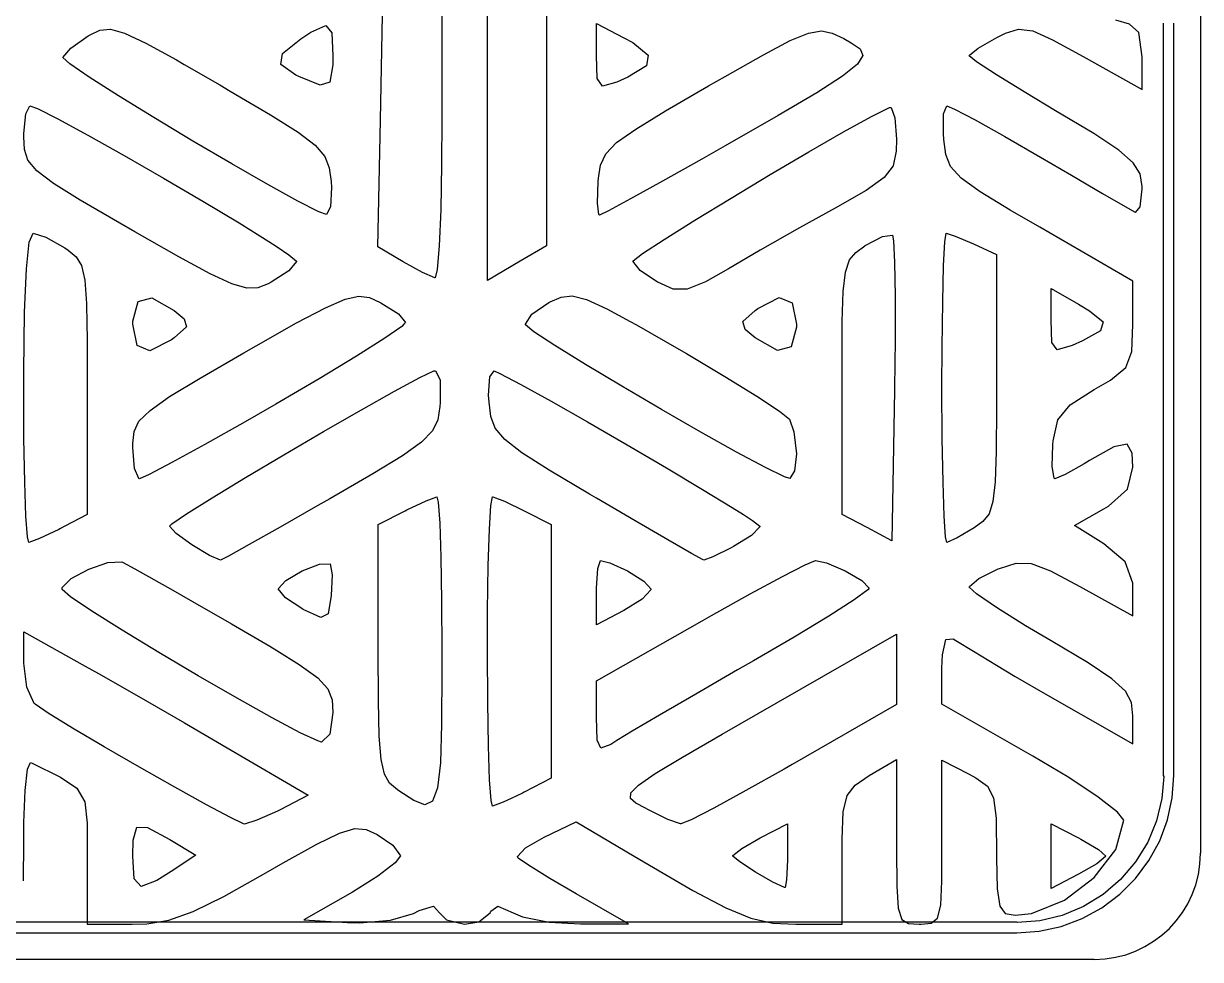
# Model space of a CAD drawing. Header units: millimetres. Extents: x 48 to 497, y 27 to 150.
# Drawn here: x 471.74 to 482.81, y 40.63 to 49.43 of the extents above; entities that cross this region are included whole.
import ezdxf

# ---------------------------------------------------------------- set-up
doc = ezdxf.new("R2010")
doc.units = ezdxf.units.MM
doc.layers.add('BLACK', color=20, linetype='Continuous')

msp = doc.modelspace()

# ---------------------------------------------------------------- linework, layer by layer
for p, q in [((482.812, 135.48), (482.812, 41.63)), ((481.812, 40.63), (289.947, 40.63))]:
    msp.add_line(p, q)
msp.add_arc((481.812, 41.63), 1, 270, 0)
at = {"layer": 'BLACK', "linetype": 'Continuous'}
for p, q in [((475.677, 50.042), (475.677, 48.538)), ((476.104, 47.017), (476.104, 50.042)), ((475.098, 48.525), (475.121, 49.718)), ((476.66, 49.718), (476.66, 47.342)), ((472.46, 49.371), (472.558, 49.379)), ((472.558, 49.379), (472.692, 49.342)), ((474.445, 49.351), (474.584, 49.413)), ((474.584, 49.413), (474.64, 49.346)), ((477.131, 49.131), (477.131, 49.432)), ((477.131, 49.432), (477.387, 49.3)), ((480.977, 49.341), (481.101, 49.379)), ((481.101, 49.379), (481.234, 49.363)), ((482.143, 49.428), (482.017, 49.466)), ((482.233, 49.349), (482.143, 49.428)), ((482.462, 49.438), (482.462, 42.36)), ((482.462, 49.438), (482.462, 42.36)), ((482.562, 42.36), (482.562, 49.438)), ((482.562, 42.36), (482.562, 49.438)), ((472.187, 49.2), (472.349, 49.317)), ((472.349, 49.317), (472.368, 49.328)), ((472.368, 49.328), (472.46, 49.371)), ((472.692, 49.342), (472.89, 49.249)), ((474.176, 49.152), (474.348, 49.29)), ((474.348, 49.29), (474.445, 49.351)), ((474.64, 49.346), (474.65, 49.129)), ((477.387, 49.3), (477.471, 49.254)), ((478.701, 49.139), (478.953, 49.272)), ((478.953, 49.272), (479.125, 49.343)), ((479.125, 49.343), (479.247, 49.363)), ((479.247, 49.363), (479.348, 49.342)), ((479.348, 49.342), (479.457, 49.291)), ((479.457, 49.291), (479.527, 49.253)), ((480.722, 49.201), (480.895, 49.301)), ((480.895, 49.301), (480.977, 49.341)), ((481.234, 49.363), (481.42, 49.281)), ((481.42, 49.281), (481.708, 49.124)), ((482.262, 49.121), (482.233, 49.349)), ((472.112, 49.114), (472.187, 49.2)), ((472.89, 49.249), (473.179, 49.091)), ((477.471, 49.254), (477.618, 49.136)), ((479.527, 49.253), (479.612, 49.194)), ((479.612, 49.194), (479.636, 49.131)), ((480.638, 49.134), (480.722, 49.201)), ((472.176, 49.054), (472.112, 49.114)), ((472.359, 48.928), (472.176, 49.054)), ((473.179, 49.091), (473.252, 49.048)), ((473.252, 49.048), (473.587, 48.855)), ((474.162, 49.048), (474.176, 49.152)), ((474.303, 48.947), (474.162, 49.048)), ((474.65, 49.046), (474.623, 48.881)), ((474.65, 49.129), (474.65, 49.046)), ((477.137, 48.917), (477.131, 49.131)), ((477.618, 49.136), (477.602, 49.035)), ((478.34, 48.935), (478.701, 49.139)), ((479.586, 49.05), (479.446, 48.938)), ((479.636, 49.131), (479.586, 49.05)), ((480.637, 49.129), (480.638, 49.134)), ((480.706, 49.073), (480.637, 49.129)), ((480.893, 48.951), (480.706, 49.073)), ((481.708, 49.124), (482.262, 48.814)), ((482.262, 48.814), (482.262, 49.121)), ((474.33, 48.934), (474.303, 48.947)), ((474.53, 48.852), (474.33, 48.934)), ((477.602, 49.035), (477.426, 48.928)), ((478.185, 48.846), (478.34, 48.935)), ((479.446, 48.938), (479.202, 48.782)), ((481.169, 48.781), (480.893, 48.951)), ((472.633, 48.754), (472.359, 48.928)), ((473.587, 48.855), (473.686, 48.797)), ((474.623, 48.881), (474.53, 48.852)), ((477.186, 48.844), (477.137, 48.917)), ((477.322, 48.882), (477.186, 48.844)), ((477.426, 48.928), (477.322, 48.882)), ((477.779, 48.612), (478.185, 48.846)), ((472.967, 48.548), (472.633, 48.754)), ((473.686, 48.797), (474.064, 48.575)), ((479.202, 48.782), (478.839, 48.568)), ((481.449, 48.613), (481.169, 48.781)), ((471.762, 48.583), (471.801, 48.658)), ((471.801, 48.658), (471.871, 48.633)), ((471.871, 48.633), (472.064, 48.537)), ((477.499, 48.441), (477.779, 48.612)), ((479.718, 48.559), (479.887, 48.644)), ((479.887, 48.644), (479.901, 48.643)), ((479.901, 48.643), (479.938, 48.545)), ((480.396, 48.583), (480.426, 48.658)), ((480.426, 48.658), (480.498, 48.628)), ((480.498, 48.628), (480.692, 48.526)), ((481.808, 48.398), (481.449, 48.613)), ((471.743, 48.399), (471.762, 48.583)), ((472.064, 48.537), (472.346, 48.384)), ((473.332, 48.328), (472.967, 48.548)), ((474.064, 48.575), (474.323, 48.412)), ((475.075, 47.333), (475.098, 48.525)), ((475.677, 48.538), (475.674, 48.11)), ((478.839, 48.568), (478.341, 48.283)), ((479.455, 48.413), (479.718, 48.559)), ((479.938, 48.545), (479.952, 48.345)), ((480.393, 48.397), (480.396, 48.583)), ((480.692, 48.526), (480.972, 48.369)), ((471.743, 48.366), (471.743, 48.399)), ((472.346, 48.384), (472.688, 48.192)), ((474.323, 48.412), (474.485, 48.288)), ((477.32, 48.313), (477.499, 48.441)), ((479.127, 48.225), (479.455, 48.413)), ((480.397, 48.341), (480.393, 48.397)), ((482.043, 48.243), (481.808, 48.398)), ((471.749, 48.247), (471.743, 48.366)), ((473.7, 48.112), (473.332, 48.328)), ((474.485, 48.288), (474.576, 48.183)), ((477.218, 48.207), (477.32, 48.313)), ((478.341, 48.283), (478.122, 48.158)), ((479.952, 48.345), (479.95, 48.233)), ((480.415, 48.201), (480.397, 48.341)), ((480.972, 48.369), (481.308, 48.176)), ((471.782, 48.147), (471.749, 48.247)), ((472.688, 48.192), (473.059, 47.979)), ((474.576, 48.183), (474.617, 48.076)), ((477.169, 48.102), (477.218, 48.207)), ((478.122, 48.158), (477.752, 47.95)), ((478.764, 48.012), (479.127, 48.225)), ((479.95, 48.233), (479.922, 48.096)), ((480.461, 48.089), (480.415, 48.201)), ((481.308, 48.176), (481.598, 48.007)), ((482.179, 48.124), (482.043, 48.243)), ((471.866, 48.048), (471.782, 48.147)), ((472.022, 47.929), (471.866, 48.048)), ((474.039, 47.918), (473.7, 48.112)), ((474.617, 48.076), (474.634, 47.947)), ((475.674, 48.11), (475.665, 47.681)), ((477.149, 47.978), (477.169, 48.102)), ((479.922, 48.096), (479.838, 47.985)), ((480.561, 47.98), (480.461, 48.089)), ((482.244, 48.018), (482.179, 48.124)), ((473.059, 47.979), (473.429, 47.761)), ((474.634, 47.947), (474.638, 47.892)), ((477.139, 47.745), (477.147, 47.949)), ((477.147, 47.949), (477.149, 47.978)), ((477.752, 47.95), (477.451, 47.783)), ((478.397, 47.792), (478.764, 48.012)), ((479.838, 47.985), (479.666, 47.863)), ((480.739, 47.851), (480.561, 47.98)), ((481.598, 48.007), (481.891, 47.836)), ((482.262, 47.901), (482.244, 48.018)), ((472.275, 47.771), (472.022, 47.929)), ((474.322, 47.762), (474.039, 47.918)), ((474.638, 47.892), (474.63, 47.708)), ((479.666, 47.863), (479.375, 47.697)), ((481.023, 47.678), (480.739, 47.851)), ((481.891, 47.836), (482.102, 47.713)), ((482.244, 47.71), (482.262, 47.878)), ((482.262, 47.878), (482.262, 47.901)), ((472.647, 47.555), (472.275, 47.771)), ((473.429, 47.761), (473.769, 47.557)), ((474.518, 47.663), (474.322, 47.762)), ((477.154, 47.637), (477.139, 47.745)), ((477.451, 47.783), (477.245, 47.672)), ((478.054, 47.583), (478.397, 47.792)), ((474.591, 47.637), (474.518, 47.663)), ((474.63, 47.708), (474.591, 47.637)), ((475.665, 47.681), (475.651, 47.342)), ((477.16, 47.632), (477.154, 47.637)), ((477.245, 47.672), (477.16, 47.632)), ((479.375, 47.697), (479.04, 47.51)), ((481.3, 47.517), (481.023, 47.678)), ((482.102, 47.713), (482.198, 47.658)), ((482.198, 47.658), (482.2, 47.657)), ((482.2, 47.657), (482.244, 47.71)), ((472.787, 47.475), (472.647, 47.555)), ((473.769, 47.557), (474.049, 47.384)), ((477.767, 47.403), (478.054, 47.583)), ((479.04, 47.51), (478.671, 47.301)), ((482.176, 47.011), (481.3, 47.517)), ((471.795, 47.376), (471.831, 47.461)), ((471.831, 47.461), (471.95, 47.423)), ((471.95, 47.423), (472.13, 47.323)), ((473.201, 47.239), (472.787, 47.475)), ((474.049, 47.384), (474.126, 47.333)), ((477.563, 47.27), (477.767, 47.403)), ((479.658, 47.344), (479.822, 47.43)), ((479.822, 47.43), (479.915, 47.442)), ((479.915, 47.442), (479.924, 47.39)), ((479.924, 47.39), (479.934, 47.19)), ((480.406, 47.38), (480.419, 47.461)), ((480.419, 47.461), (480.504, 47.434)), ((480.504, 47.434), (480.676, 47.362)), ((471.768, 47.127), (471.795, 47.376)), ((472.13, 47.323), (472.162, 47.302)), ((472.162, 47.302), (472.236, 47.24)), ((474.126, 47.333), (474.238, 47.258)), ((475.312, 47.191), (475.075, 47.333)), ((475.651, 47.342), (475.633, 47.119)), ((476.66, 47.342), (476.412, 47.197)), ((478.671, 47.301), (478.371, 47.127)), ((479.511, 47.209), (479.57, 47.281)), ((479.57, 47.281), (479.656, 47.342)), ((479.656, 47.342), (479.658, 47.344)), ((480.395, 47.156), (480.406, 47.38)), ((480.676, 47.362), (480.893, 47.262)), ((472.236, 47.24), (472.287, 47.156)), ((473.496, 47.079), (473.201, 47.239)), ((474.308, 47.196), (474.236, 47.107)), ((474.238, 47.258), (474.308, 47.198)), ((474.308, 47.198), (474.308, 47.196)), ((475.495, 47.09), (475.312, 47.191)), ((476.412, 47.197), (476.104, 47.017)), ((477.473, 47.197), (477.474, 47.201)), ((477.54, 47.11), (477.473, 47.197)), ((477.474, 47.201), (477.563, 47.27)), ((479.473, 47.096), (479.511, 47.209)), ((479.934, 47.19), (479.939, 46.87)), ((480.893, 47.262), (480.893, 46.046)), ((471.75, 46.718), (471.768, 47.127)), ((472.287, 47.156), (472.318, 47.02)), ((473.699, 46.984), (473.496, 47.079)), ((474.236, 47.107), (474.07, 47)), ((475.61, 47.041), (475.495, 47.09)), ((475.633, 47.119), (475.613, 47.041)), ((477.704, 47.002), (477.54, 47.11)), ((478.371, 47.127), (478.155, 47.004)), ((479.452, 46.913), (479.473, 47.096)), ((480.387, 46.816), (480.395, 47.156)), ((472.318, 47.02), (472.334, 46.801)), ((473.84, 46.944), (473.699, 46.984)), ((473.945, 46.948), (473.84, 46.944)), ((474.043, 46.986), (473.945, 46.948)), ((474.07, 47), (474.043, 46.986)), ((475.613, 47.041), (475.61, 47.041)), ((477.708, 47), (477.704, 47.002)), ((477.853, 46.936), (477.708, 47)), ((478.155, 47.004), (477.983, 46.934)), ((481.407, 46.644), (481.407, 46.94)), ((481.407, 46.94), (481.663, 46.794)), ((482.176, 46.601), (482.176, 47.011)), ((472.819, 46.819), (472.949, 46.852)), ((472.949, 46.852), (473.159, 46.734)), ((474.58, 46.76), (474.765, 46.841)), ((474.765, 46.841), (474.894, 46.869)), ((474.894, 46.869), (474.995, 46.855)), ((474.995, 46.855), (475.096, 46.81)), ((476.695, 46.815), (476.799, 46.86)), ((476.799, 46.86), (476.903, 46.872)), ((476.903, 46.872), (477.035, 46.839)), ((477.035, 46.839), (477.227, 46.751)), ((477.983, 46.934), (477.853, 46.936)), ((478.649, 46.754), (478.85, 46.856)), ((478.85, 46.856), (478.972, 46.806)), ((479.442, 46.63), (479.452, 46.913)), ((479.939, 46.87), (479.939, 46.458)), ((471.743, 46.156), (471.75, 46.718)), ((472.334, 46.801), (472.338, 46.606)), ((472.769, 46.635), (472.819, 46.819)), ((473.159, 46.734), (473.253, 46.657)), ((474.31, 46.617), (474.58, 46.76)), ((475.096, 46.81), (475.103, 46.807)), ((475.103, 46.807), (475.267, 46.702)), ((476.521, 46.699), (476.681, 46.808)), ((476.681, 46.808), (476.695, 46.815)), ((477.227, 46.751), (477.447, 46.631)), ((478.507, 46.631), (478.622, 46.734)), ((478.622, 46.734), (478.649, 46.754)), ((478.972, 46.806), (479.012, 46.606)), ((480.382, 46.389), (480.387, 46.816)), ((481.663, 46.794), (481.767, 46.732)), ((481.767, 46.732), (481.895, 46.626)), ((472.769, 46.606), (472.769, 46.635)), ((473.253, 46.657), (473.274, 46.58)), ((473.928, 46.401), (474.31, 46.617)), ((475.267, 46.702), (475.335, 46.621)), ((475.335, 46.621), (475.318, 46.604)), ((476.462, 46.604), (476.521, 46.699)), ((477.447, 46.631), (477.507, 46.598)), ((478.528, 46.555), (478.507, 46.631)), ((479.44, 46.218), (479.442, 46.63)), ((481.414, 46.433), (481.407, 46.644)), ((481.895, 46.626), (481.872, 46.543)), ((472.338, 46.606), (472.34, 46.471)), ((472.809, 46.405), (472.769, 46.606)), ((473.274, 46.58), (473.159, 46.477)), ((475.299, 46.585), (475.139, 46.473)), ((475.318, 46.604), (475.299, 46.585)), ((476.463, 46.598), (476.462, 46.604)), ((476.542, 46.534), (476.463, 46.598)), ((476.739, 46.404), (476.542, 46.534)), ((477.507, 46.598), (477.906, 46.369)), ((478.622, 46.477), (478.528, 46.555)), ((479.012, 46.576), (478.962, 46.392)), ((479.012, 46.606), (479.012, 46.576)), ((481.872, 46.543), (481.702, 46.448)), ((482.166, 46.348), (482.176, 46.601)), ((472.34, 46.471), (472.341, 45.999)), ((472.93, 46.356), (472.809, 46.405)), ((473.132, 46.457), (472.93, 46.356)), ((473.159, 46.477), (473.132, 46.457)), ((473.813, 46.335), (473.928, 46.401)), ((475.139, 46.473), (474.872, 46.303)), ((477.026, 46.227), (476.739, 46.404)), ((478.832, 46.359), (478.622, 46.477)), ((478.962, 46.392), (478.832, 46.359)), ((479.939, 46.458), (479.934, 46.007)), ((480.38, 46.007), (480.382, 46.389)), ((481.464, 46.363), (481.414, 46.433)), ((481.604, 46.404), (481.464, 46.363)), ((481.702, 46.448), (481.604, 46.404)), ((473.401, 46.097), (473.813, 46.335)), ((474.872, 46.303), (474.522, 46.091)), ((477.906, 46.369), (477.976, 46.329)), ((477.976, 46.329), (478.337, 46.114)), ((482.11, 46.197), (482.166, 46.348)), ((475.468, 46.103), (475.601, 46.166)), ((475.601, 46.166), (475.615, 46.167)), ((475.615, 46.167), (475.659, 46.083)), ((476.127, 46.111), (476.168, 46.166)), ((476.168, 46.166), (476.221, 46.141)), ((477.37, 46.021), (477.026, 46.227)), ((479.44, 46.008), (479.44, 46.218)), ((481.966, 46.078), (482.11, 46.197)), ((471.743, 46.007), (471.743, 46.156)), ((473.114, 45.924), (473.401, 46.097)), ((474.522, 46.091), (474.115, 45.853)), ((475.231, 45.975), (475.468, 46.103)), ((475.659, 46.083), (475.66, 45.938)), ((476.116, 45.938), (476.127, 46.111)), ((476.221, 46.141), (476.419, 46.038)), ((478.337, 46.114), (478.639, 45.927)), ((481.813, 45.991), (481.966, 46.078)), ((471.745, 45.53), (471.743, 46.007)), ((472.341, 45.999), (472.341, 44.814)), ((474.919, 45.8), (475.231, 45.975)), ((476.419, 46.038), (476.704, 45.881)), ((477.743, 45.803), (477.37, 46.021)), ((479.44, 44.815), (479.44, 46.008)), ((479.933, 45.984), (479.91, 44.568)), ((479.934, 46.007), (479.933, 45.984)), ((480.383, 45.53), (480.38, 46.007)), ((480.893, 46.046), (480.893, 45.821)), ((481.585, 45.847), (481.813, 45.991)), ((472.931, 45.795), (473.114, 45.924)), ((474.115, 45.853), (473.825, 45.688)), ((475.661, 45.87), (475.658, 45.831)), ((475.66, 45.938), (475.661, 45.87)), ((476.12, 45.871), (476.116, 45.938)), ((476.137, 45.737), (476.12, 45.871)), ((476.704, 45.881), (477.047, 45.686)), ((478.639, 45.927), (478.852, 45.787)), ((481.471, 45.706), (481.585, 45.847)), ((472.827, 45.692), (472.931, 45.795)), ((474.562, 45.595), (474.919, 45.8)), ((475.658, 45.831), (475.638, 45.706)), ((476.178, 45.627), (476.137, 45.737)), ((478.112, 45.591), (477.743, 45.803)), ((478.852, 45.787), (478.947, 45.713)), ((480.893, 45.821), (480.891, 45.407)), ((472.781, 45.595), (472.827, 45.692)), ((473.825, 45.688), (473.446, 45.475)), ((475.638, 45.706), (475.588, 45.601)), ((476.267, 45.521), (476.178, 45.627)), ((477.047, 45.686), (477.419, 45.472)), ((478.947, 45.713), (478.988, 45.594)), ((481.426, 45.508), (481.471, 45.706)), ((471.752, 45.119), (471.745, 45.53)), ((472.769, 45.484), (472.781, 45.595)), ((474.189, 45.377), (474.562, 45.595)), ((475.588, 45.601), (475.486, 45.495)), ((476.428, 45.396), (476.267, 45.521)), ((478.448, 45.403), (478.112, 45.591)), ((478.988, 45.594), (479.011, 45.387)), ((480.39, 45.119), (480.383, 45.53)), ((481.423, 45.471), (481.426, 45.508)), ((472.769, 45.444), (472.769, 45.484)), ((472.785, 45.249), (472.769, 45.444)), ((473.446, 45.475), (473.137, 45.305)), ((475.486, 45.495), (475.306, 45.367)), ((476.686, 45.232), (476.428, 45.396)), ((477.419, 45.472), (477.789, 45.254)), ((478.72, 45.257), (478.448, 45.403)), ((480.891, 45.407), (480.881, 45.122)), ((481.417, 45.266), (481.423, 45.471)), ((481.998, 45.452), (481.768, 45.322)), ((482.121, 45.476), (481.998, 45.452)), ((482.169, 45.392), (482.121, 45.476)), ((482.176, 45.259), (482.169, 45.392)), ((473.137, 45.305), (472.923, 45.192)), ((473.83, 45.164), (474.189, 45.377)), ((475.306, 45.367), (475.026, 45.197)), ((479.011, 45.387), (478.994, 45.226)), ((481.718, 45.292), (481.538, 45.192)), ((481.768, 45.322), (481.718, 45.292)), ((472.825, 45.154), (472.785, 45.249)), ((472.923, 45.192), (472.832, 45.152)), ((475.026, 45.197), (474.621, 44.963)), ((477.064, 45.007), (476.686, 45.232)), ((477.789, 45.254), (478.129, 45.052)), ((478.898, 45.169), (478.72, 45.257)), ((478.948, 45.153), (478.898, 45.169)), ((478.994, 45.226), (478.948, 45.153)), ((481.434, 45.157), (481.417, 45.266)), ((481.538, 45.192), (481.442, 45.152)), ((482.124, 45.055), (482.176, 45.259)), ((471.763, 44.801), (471.752, 45.119)), ((472.832, 45.152), (472.825, 45.154)), ((473.515, 44.973), (473.83, 45.164)), ((480.401, 44.801), (480.39, 45.119)), ((480.881, 45.122), (480.86, 44.937)), ((481.442, 45.152), (481.434, 45.157)), ((473.273, 44.821), (473.515, 44.973)), ((474.621, 44.963), (474.509, 44.899)), ((475.529, 44.945), (475.63, 44.981)), ((475.63, 44.981), (475.642, 44.93)), ((476.136, 44.9), (476.151, 44.981)), ((476.151, 44.981), (476.155, 44.98)), ((476.155, 44.98), (476.265, 44.94)), ((477.131, 44.968), (477.064, 45.007)), ((477.495, 44.755), (477.131, 44.968)), ((478.129, 45.052), (478.408, 44.881)), ((481.946, 44.894), (482.124, 45.055)), ((474.509, 44.899), (474.154, 44.696)), ((475.078, 44.72), (475.33, 44.85)), ((475.33, 44.85), (475.347, 44.859)), ((475.347, 44.859), (475.529, 44.945)), ((475.642, 44.93), (475.656, 44.733)), ((476.123, 44.676), (476.136, 44.9)), ((476.265, 44.94), (476.451, 44.85)), ((476.451, 44.85), (476.703, 44.72)), ((478.408, 44.881), (478.512, 44.815)), ((480.86, 44.937), (480.823, 44.823)), ((481.628, 44.712), (481.902, 44.868)), ((481.902, 44.868), (481.946, 44.894)), ((471.777, 44.604), (471.763, 44.801)), ((472.341, 44.814), (472.131, 44.706)), ((473.113, 44.706), (473.135, 44.727)), ((473.135, 44.727), (473.273, 44.821)), ((475.656, 44.733), (475.667, 44.415)), ((477.802, 44.576), (477.495, 44.755)), ((478.512, 44.815), (478.598, 44.76)), ((478.598, 44.76), (478.668, 44.705)), ((479.675, 44.692), (479.44, 44.815)), ((480.414, 44.604), (480.401, 44.801)), ((480.765, 44.751), (480.683, 44.691)), ((480.823, 44.823), (480.765, 44.751)), ((472.072, 44.675), (471.891, 44.589)), ((472.089, 44.684), (472.072, 44.675)), ((472.131, 44.706), (472.089, 44.684)), ((473.176, 44.637), (473.113, 44.706)), ((473.324, 44.531), (473.176, 44.637)), ((474.154, 44.696), (473.864, 44.533)), ((475.078, 43.535), (475.078, 44.72)), ((476.112, 44.336), (476.123, 44.676)), ((476.703, 44.72), (476.703, 42.334)), ((478.589, 44.618), (478.418, 44.513)), ((478.667, 44.7), (478.589, 44.618)), ((478.668, 44.705), (478.667, 44.7)), ((479.91, 44.568), (479.675, 44.692)), ((480.683, 44.691), (480.523, 44.595)), ((481.902, 44.539), (481.628, 44.712)), ((471.79, 44.553), (471.777, 44.604)), ((471.891, 44.589), (471.79, 44.553)), ((473.49, 44.431), (473.324, 44.531)), ((473.864, 44.533), (473.669, 44.424)), ((478.024, 44.449), (477.802, 44.576)), ((478.418, 44.513), (478.398, 44.502)), ((480.426, 44.553), (480.414, 44.604)), ((480.523, 44.595), (480.426, 44.553)), ((482.103, 44.369), (481.902, 44.539)), ((473.594, 44.385), (473.49, 44.431)), ((473.669, 44.424), (473.594, 44.385)), ((475.667, 44.415), (475.674, 44.004)), ((478.133, 44.388), (478.024, 44.449)), ((478.225, 44.418), (478.14, 44.386)), ((478.398, 44.502), (478.225, 44.418)), ((472.188, 44.212), (472.354, 44.301)), ((472.354, 44.301), (472.535, 44.363)), ((472.535, 44.363), (472.665, 44.369)), ((472.665, 44.369), (472.671, 44.367)), ((472.671, 44.367), (472.788, 44.304)), ((472.788, 44.304), (473.018, 44.175)), ((474.208, 44.195), (474.362, 44.285)), ((474.362, 44.285), (474.526, 44.349)), ((474.526, 44.349), (474.625, 44.351)), ((474.625, 44.351), (474.643, 44.249)), ((476.106, 43.909), (476.112, 44.336)), ((477.131, 44.121), (477.144, 44.307)), ((477.144, 44.307), (477.169, 44.382)), ((477.169, 44.382), (477.257, 44.361)), ((477.257, 44.361), (477.423, 44.284)), ((477.423, 44.284), (477.576, 44.188)), ((478.14, 44.386), (478.133, 44.388)), ((478.879, 44.232), (479.094, 44.342)), ((479.094, 44.342), (479.19, 44.382)), ((479.19, 44.382), (479.293, 44.36)), ((479.293, 44.36), (479.469, 44.286)), ((479.469, 44.286), (479.627, 44.195)), ((480.726, 44.212), (480.908, 44.303)), ((480.908, 44.303), (480.921, 44.308)), ((480.921, 44.308), (481.077, 44.358)), ((481.077, 44.358), (481.219, 44.354)), ((481.219, 44.354), (481.402, 44.285)), ((481.402, 44.285), (481.678, 44.138)), ((482.174, 44.171), (482.103, 44.369)), ((472.104, 44.128), (472.188, 44.212)), ((473.018, 44.175), (473.125, 44.115)), ((474.137, 44.116), (474.208, 44.195)), ((474.643, 44.249), (474.635, 44.055)), ((477.576, 44.188), (477.644, 44.114)), ((478.575, 44.068), (478.879, 44.232)), ((479.627, 44.195), (479.696, 44.124)), ((480.638, 44.139), (480.726, 44.212)), ((482.176, 44.114), (482.174, 44.171)), ((472.104, 44.11), (472.104, 44.128)), ((472.184, 44.041), (472.104, 44.11)), ((473.125, 44.115), (473.331, 43.997)), ((474.137, 44.115), (474.137, 44.116)), ((474.205, 44.03), (474.137, 44.115)), ((477.131, 44.081), (477.131, 44.121)), ((477.131, 43.779), (477.131, 44.081)), ((477.643, 44.108), (477.561, 44.02)), ((477.644, 44.114), (477.643, 44.108)), ((478.212, 43.865), (478.575, 44.068)), ((479.682, 44.106), (479.554, 44.012)), ((479.696, 44.124), (479.682, 44.106)), ((480.637, 44.133), (480.638, 44.139)), ((480.706, 44.069), (480.637, 44.133)), ((480.893, 43.941), (480.706, 44.069)), ((481.678, 44.138), (482.176, 43.862)), ((482.176, 43.862), (482.176, 44.114)), ((472.383, 43.907), (472.184, 44.041)), ((473.331, 43.997), (473.696, 43.787)), ((474.368, 43.924), (474.205, 44.03)), ((474.635, 44.054), (474.606, 43.881)), ((474.635, 44.055), (474.635, 44.054)), ((475.674, 44.004), (475.677, 43.527)), ((477.561, 44.02), (477.387, 43.912)), ((479.554, 44.012), (479.315, 43.859)), ((472.67, 43.726), (472.383, 43.907)), ((474.372, 43.921), (474.368, 43.924)), ((474.537, 43.846), (474.372, 43.921)), ((474.606, 43.881), (474.537, 43.846)), ((476.104, 43.527), (476.106, 43.909)), ((477.387, 43.912), (477.131, 43.779)), ((478.125, 43.816), (478.212, 43.865)), ((479.315, 43.859), (478.99, 43.662)), ((481.167, 43.769), (480.893, 43.941)), ((473.696, 43.787), (474.057, 43.576)), ((477.131, 43.25), (478.125, 43.816)), ((481.407, 43.626), (481.167, 43.769)), ((471.743, 43.416), (471.743, 43.713)), ((471.743, 43.713), (472.32, 43.39)), ((473.014, 43.517), (472.67, 43.726)), ((478.99, 43.662), (478.606, 43.438)), ((478.82, 43.04), (479.953, 43.689)), ((479.953, 43.689), (479.953, 43.028)), ((480.384, 43.495), (480.415, 43.639)), ((480.415, 43.639), (480.487, 43.645)), ((480.487, 43.645), (480.512, 43.63)), ((480.512, 43.63), (480.676, 43.531)), ((481.754, 43.419), (481.407, 43.626)), ((473.384, 43.299), (473.014, 43.517)), ((474.057, 43.576), (474.124, 43.535)), ((474.124, 43.535), (474.334, 43.405)), ((475.079, 43.062), (475.078, 43.535)), ((475.677, 43.527), (475.677, 43.355)), ((476.107, 43.05), (476.104, 43.527)), ((480.676, 43.531), (480.893, 43.399)), ((471.771, 43.191), (471.743, 43.416)), ((474.334, 43.405), (474.509, 43.278)), ((478.606, 43.438), (478.457, 43.353)), ((480.38, 43.37), (480.384, 43.495)), ((480.893, 43.399), (481.07, 43.293)), ((481.978, 43.27), (481.754, 43.419)), ((472.32, 43.39), (472.445, 43.32)), ((472.445, 43.32), (472.826, 43.104)), ((473.749, 43.088), (473.384, 43.299)), ((475.677, 43.355), (475.674, 42.844)), ((478.457, 43.353), (478.064, 43.126)), ((480.38, 43.032), (480.38, 43.37)), ((481.07, 43.293), (481.372, 43.117)), ((471.842, 43.039), (471.771, 43.191)), ((474.509, 43.278), (474.603, 43.175)), ((474.603, 43.175), (474.643, 43.073)), ((477.131, 42.908), (477.131, 43.25)), ((482.106, 43.154), (481.978, 43.27)), ((472.826, 43.104), (473.254, 42.857)), ((474.079, 42.903), (473.749, 43.088)), ((474.643, 43.073), (474.65, 42.953)), ((478.064, 43.126), (477.722, 42.927)), ((481.372, 43.117), (481.685, 42.937)), ((482.163, 43.046), (482.106, 43.154)), ((471.85, 43.032), (471.842, 43.039)), ((471.974, 42.947), (471.85, 43.032)), ((475.087, 42.731), (475.079, 43.062)), ((476.114, 42.638), (476.107, 43.05)), ((478.314, 42.75), (478.82, 43.04)), ((479.953, 43.028), (478.972, 42.465)), ((481.236, 42.543), (480.38, 43.032)), ((482.176, 42.922), (482.163, 43.046)), ((472.202, 42.807), (471.974, 42.947)), ((473.254, 42.857), (473.658, 42.622)), ((474.342, 42.763), (474.079, 42.903)), ((474.65, 42.953), (474.621, 42.749)), ((474.65, 42.953), (474.65, 42.953)), ((475.674, 42.844), (475.662, 42.48)), ((477.136, 42.694), (477.131, 42.908)), ((477.722, 42.927), (477.465, 42.776)), ((481.685, 42.937), (482.176, 42.659)), ((482.176, 42.918), (482.176, 42.922)), ((482.176, 42.659), (482.176, 42.918)), ((472.499, 42.631), (472.202, 42.807)), ((474.508, 42.685), (474.342, 42.763)), ((474.621, 42.749), (474.543, 42.675)), ((477.465, 42.776), (477.323, 42.69)), ((477.94, 42.534), (478.314, 42.75)), ((472.832, 42.438), (472.499, 42.631)), ((473.658, 42.622), (474.419, 42.176)), ((474.543, 42.675), (474.508, 42.685)), ((475.104, 42.511), (475.087, 42.731)), ((476.125, 42.321), (476.114, 42.638)), ((477.172, 42.619), (477.136, 42.694)), ((477.264, 42.653), (477.172, 42.619)), ((477.323, 42.69), (477.264, 42.653)), ((475.135, 42.373), (475.104, 42.511)), ((477.682, 42.378), (477.94, 42.534)), ((481.574, 42.341), (481.236, 42.543)), ((471.757, 42.219), (471.779, 42.419)), ((471.779, 42.419), (471.807, 42.484)), ((471.807, 42.484), (471.823, 42.476)), ((471.823, 42.476), (472.088, 42.345)), ((473.164, 42.25), (472.832, 42.438)), ((475.662, 42.48), (475.636, 42.245)), ((478.895, 42.421), (478.535, 42.218)), ((478.972, 42.465), (478.895, 42.421)), ((479.696, 42.359), (479.953, 42.51)), ((479.953, 42.51), (479.953, 41.736)), ((480.38, 41.733), (480.38, 42.505)), ((480.38, 42.505), (480.637, 42.372)), ((472.088, 42.345), (472.243, 42.24)), ((475.185, 42.287), (475.135, 42.373)), ((476.139, 42.124), (476.125, 42.321)), ((476.703, 42.334), (476.451, 42.203)), ((477.525, 42.27), (477.682, 42.378)), ((479.564, 42.271), (479.696, 42.359)), ((480.637, 42.372), (480.699, 42.34)), ((480.699, 42.34), (480.808, 42.26)), ((481.849, 42.158), (481.574, 42.341)), ((482.466, 42.352), (482.449, 42.144)), ((482.466, 42.352), (482.449, 42.144)), ((482.462, 42.36), (482.466, 42.352)), ((482.462, 42.36), (482.466, 42.352)), ((482.547, 42.15), (482.562, 42.36)), ((482.547, 42.15), (482.562, 42.36)), ((482.562, 42.36), (482.562, 42.36)), ((482.562, 42.36), (482.562, 42.36)), ((482.562, 42.36), (482.562, 42.36)), ((482.562, 42.36), (482.562, 42.36)), ((482.562, 42.36), (482.562, 42.36)), ((482.562, 42.36), (482.562, 42.36)), ((471.744, 41.92), (471.757, 42.219)), ((472.243, 42.24), (472.317, 42.112)), ((473.461, 42.085), (473.164, 42.25)), ((475.259, 42.225), (475.185, 42.287)), ((475.27, 42.216), (475.259, 42.225)), ((475.412, 42.124), (475.27, 42.216)), ((475.636, 42.245), (475.589, 42.119)), ((476.434, 42.195), (476.328, 42.144)), ((476.451, 42.203), (476.434, 42.195)), ((477.45, 42.144), (477.453, 42.196)), ((477.453, 42.196), (477.525, 42.27)), ((478.535, 42.218), (478.233, 42.054)), ((479.487, 42.173), (479.564, 42.271)), ((480.808, 42.26), (480.866, 42.149)), ((472.317, 42.112), (472.34, 41.911)), ((473.688, 41.964), (473.461, 42.085)), ((474.419, 42.176), (474.154, 42.039)), ((475.517, 42.085), (475.412, 42.124)), ((475.589, 42.119), (475.517, 42.085)), ((476.151, 42.073), (476.139, 42.124)), ((476.252, 42.109), (476.151, 42.073)), ((476.328, 42.144), (476.252, 42.109)), ((477.501, 42.101), (477.45, 42.144)), ((477.59, 42.053), (477.501, 42.101)), ((479.451, 42.019), (479.487, 42.173)), ((480.866, 42.149), (480.889, 41.958)), ((482.031, 42.016), (481.849, 42.158)), ((482.449, 42.144), (482.399, 41.933)), ((482.449, 42.144), (482.399, 41.933)), ((482.502, 41.944), (482.547, 42.15)), ((482.502, 41.944), (482.547, 42.15)), ((473.811, 41.906), (473.688, 41.964)), ((474.129, 42.026), (473.937, 41.939)), ((474.154, 42.039), (474.129, 42.026)), ((477.614, 42.041), (477.59, 42.053)), ((477.802, 41.948), (477.614, 42.041)), ((478.233, 42.054), (478.02, 41.944)), ((479.44, 41.762), (479.451, 42.019)), ((480.889, 41.958), (480.89, 41.906)), ((482.091, 41.94), (482.031, 42.016)), ((471.743, 41.738), (471.744, 41.92)), ((472.34, 41.911), (472.341, 41.603)), ((472.772, 41.753), (472.806, 41.874)), ((472.806, 41.874), (472.908, 41.87)), ((472.908, 41.87), (473.117, 41.757)), ((473.821, 41.904), (473.811, 41.906)), ((473.937, 41.939), (473.821, 41.904)), ((474.713, 41.818), (474.858, 41.861)), ((474.858, 41.861), (474.965, 41.854)), ((474.965, 41.854), (475.068, 41.807)), ((476.639, 41.781), (476.939, 41.924)), ((476.939, 41.924), (477.484, 41.603)), ((477.922, 41.906), (477.802, 41.948)), ((477.925, 41.905), (477.922, 41.906)), ((478.02, 41.944), (477.925, 41.905)), ((478.67, 41.774), (478.926, 41.906)), ((478.926, 41.906), (478.926, 41.605)), ((480.89, 41.906), (480.893, 41.643)), ((481.407, 41.299), (481.407, 41.906)), ((481.407, 41.906), (481.663, 41.774)), ((482.014, 41.666), (482.091, 41.94)), ((482.399, 41.933), (482.316, 41.732)), ((482.399, 41.933), (482.316, 41.732)), ((482.428, 41.746), (482.502, 41.944)), ((482.428, 41.746), (482.502, 41.944)), ((471.74, 41.37), (471.743, 41.738)), ((472.769, 41.603), (472.772, 41.753)), ((473.117, 41.757), (473.363, 41.611)), ((474.499, 41.714), (474.713, 41.818)), ((475.068, 41.807), (475.215, 41.704)), ((476.463, 41.679), (476.639, 41.781)), ((478.497, 41.674), (478.67, 41.774)), ((479.44, 41.584), (479.44, 41.762)), ((479.953, 41.736), (479.953, 41.66)), ((481.663, 41.774), (481.687, 41.761)), ((481.687, 41.761), (481.852, 41.663)), ((482.327, 41.561), (482.428, 41.746)), ((482.327, 41.561), (482.428, 41.746)), ((474.183, 41.538), (474.499, 41.714)), ((475.215, 41.704), (475.286, 41.606)), ((476.389, 41.599), (476.463, 41.679)), ((478.414, 41.607), (478.497, 41.674)), ((479.953, 41.66), (479.955, 41.321)), ((480.379, 41.368), (480.38, 41.733)), ((480.893, 41.643), (480.894, 41.587)), ((481.813, 41.402), (482.014, 41.666)), ((481.852, 41.663), (481.92, 41.603)), ((482.316, 41.732), (482.202, 41.547)), ((482.316, 41.732), (482.202, 41.547)), ((472.341, 41.603), (472.341, 41.589)), ((472.341, 41.589), (472.341, 40.961)), ((472.783, 41.39), (472.769, 41.603)), ((473.363, 41.611), (473.13, 41.458)), ((474.019, 41.444), (474.183, 41.538)), ((475.237, 41.539), (475.074, 41.413)), ((475.286, 41.606), (475.237, 41.539)), ((476.394, 41.584), (476.389, 41.599)), ((476.491, 41.516), (476.394, 41.584)), ((476.693, 41.392), (476.491, 41.516)), ((477.484, 41.603), (477.757, 41.443)), ((478.413, 41.603), (478.414, 41.607)), ((478.478, 41.547), (478.413, 41.603)), ((478.625, 41.452), (478.478, 41.547)), ((478.926, 41.564), (478.919, 41.38)), ((478.926, 41.605), (478.926, 41.564)), ((479.44, 40.961), (479.44, 41.584)), ((480.894, 41.587), (480.9, 41.295)), ((481.836, 41.531), (481.663, 41.432)), ((481.919, 41.598), (481.836, 41.531)), ((481.92, 41.603), (481.919, 41.598)), ((482.202, 41.547), (482.061, 41.382)), ((482.202, 41.547), (482.061, 41.382)), ((482.201, 41.392), (482.327, 41.561)), ((482.201, 41.392), (482.327, 41.561)), ((473.13, 41.458), (472.996, 41.374)), ((473.626, 41.224), (474.019, 41.444)), ((475.074, 41.413), (474.834, 41.264)), ((477.757, 41.443), (478.038, 41.28)), ((478.789, 41.358), (478.625, 41.452)), ((481.663, 41.432), (481.407, 41.299)), ((472.848, 41.318), (472.783, 41.39)), ((472.996, 41.374), (472.848, 41.318)), ((476.939, 41.248), (476.693, 41.392)), ((478.9, 41.308), (478.789, 41.358)), ((478.905, 41.307), (478.9, 41.308)), ((478.919, 41.38), (478.905, 41.307)), ((479.955, 41.321), (479.969, 41.114)), ((480.368, 41.141), (480.379, 41.368)), ((480.9, 41.295), (480.924, 41.133)), ((481.534, 41.189), (481.813, 41.402)), ((482.061, 41.382), (481.896, 41.241)), ((482.061, 41.382), (481.896, 41.241)), ((482.052, 41.243), (482.201, 41.392)), ((482.052, 41.243), (482.201, 41.392)), ((473.336, 41.081), (473.626, 41.224)), ((474.834, 41.264), (474.377, 41.004)), ((477.43, 40.966), (476.939, 41.248)), ((478.038, 41.28), (478.347, 41.116)), ((481.221, 41.064), (481.534, 41.189)), ((481.896, 41.241), (481.711, 41.128)), ((481.896, 41.241), (481.711, 41.128)), ((481.883, 41.116), (482.052, 41.243)), ((481.883, 41.116), (482.052, 41.243)), ((473.107, 41), (473.336, 41.081)), ((475.408, 41.063), (475.461, 41.09)), ((475.461, 41.09), (475.596, 41.13)), ((475.596, 41.13), (475.655, 41.068)), ((476.129, 41.068), (476.136, 41.085)), ((476.136, 41.085), (476.203, 41.132)), ((476.203, 41.132), (476.348, 41.068)), ((478.347, 41.116), (478.583, 41.019)), ((479.969, 41.114), (480.003, 41.007)), ((480.338, 41.02), (480.368, 41.141)), ((480.924, 41.133), (480.976, 41.062)), ((481.711, 41.128), (481.511, 41.045)), ((481.711, 41.128), (481.511, 41.045)), ((481.698, 41.015), (481.883, 41.116)), ((481.698, 41.015), (481.883, 41.116)), ((481.083, 40.982), (290.428, 40.982)), ((481.083, 40.982), (290.428, 40.982)), ((472.341, 40.961), (472.762, 40.961)), ((472.762, 40.961), (472.9, 40.966)), ((472.9, 40.966), (473.107, 41)), ((474.377, 41.004), (474.787, 40.977)), ((474.787, 40.977), (474.9, 40.974)), ((474.9, 40.974), (475.192, 40.999)), ((475.192, 40.999), (475.408, 41.063)), ((475.655, 41.068), (475.721, 41.002)), ((475.721, 41.002), (475.89, 40.961)), ((475.89, 40.961), (476.023, 40.985)), ((476.023, 40.985), (476.129, 41.068)), ((476.348, 41.068), (476.436, 41.032)), ((476.436, 41.032), (476.685, 40.982)), ((476.685, 40.982), (476.98, 40.964)), ((476.98, 40.964), (477.43, 40.966)), ((478.583, 41.019), (478.79, 40.973)), ((478.79, 40.973), (479.007, 40.961)), ((479.007, 40.961), (479.44, 40.961)), ((480.003, 41.007), (480.066, 40.967)), ((480.066, 40.967), (480.167, 40.961)), ((480.167, 40.961), (480.186, 40.961)), ((480.186, 40.961), (480.28, 40.971)), ((480.28, 40.971), (480.338, 41.02)), ((480.976, 41.062), (481.068, 41.047)), ((481.068, 41.047), (481.221, 41.064)), ((481.092, 40.978), (481.083, 40.982)), ((481.083, 40.982), (481.083, 40.982)), ((481.092, 40.978), (481.083, 40.982)), ((481.083, 40.982), (481.083, 40.982)), ((481.3, 40.994), (481.092, 40.978)), ((481.3, 40.994), (481.092, 40.978)), ((481.511, 41.045), (481.3, 40.994)), ((481.511, 41.045), (481.3, 40.994)), ((481.5, 40.941), (481.698, 41.015)), ((481.5, 40.941), (481.698, 41.015)), ((290.428, 40.882), (481.083, 40.882)), ((290.428, 40.882), (481.083, 40.882)), ((481.083, 40.882), (481.294, 40.897)), ((481.083, 40.882), (481.294, 40.897)), ((481.083, 40.882), (481.083, 40.882)), ((481.083, 40.882), (481.083, 40.882)), ((481.294, 40.897), (481.5, 40.941)), ((481.294, 40.897), (481.5, 40.941))]:
    msp.add_line(p, q, dxfattribs=at)

doc.saveas('drawing.dxf')
